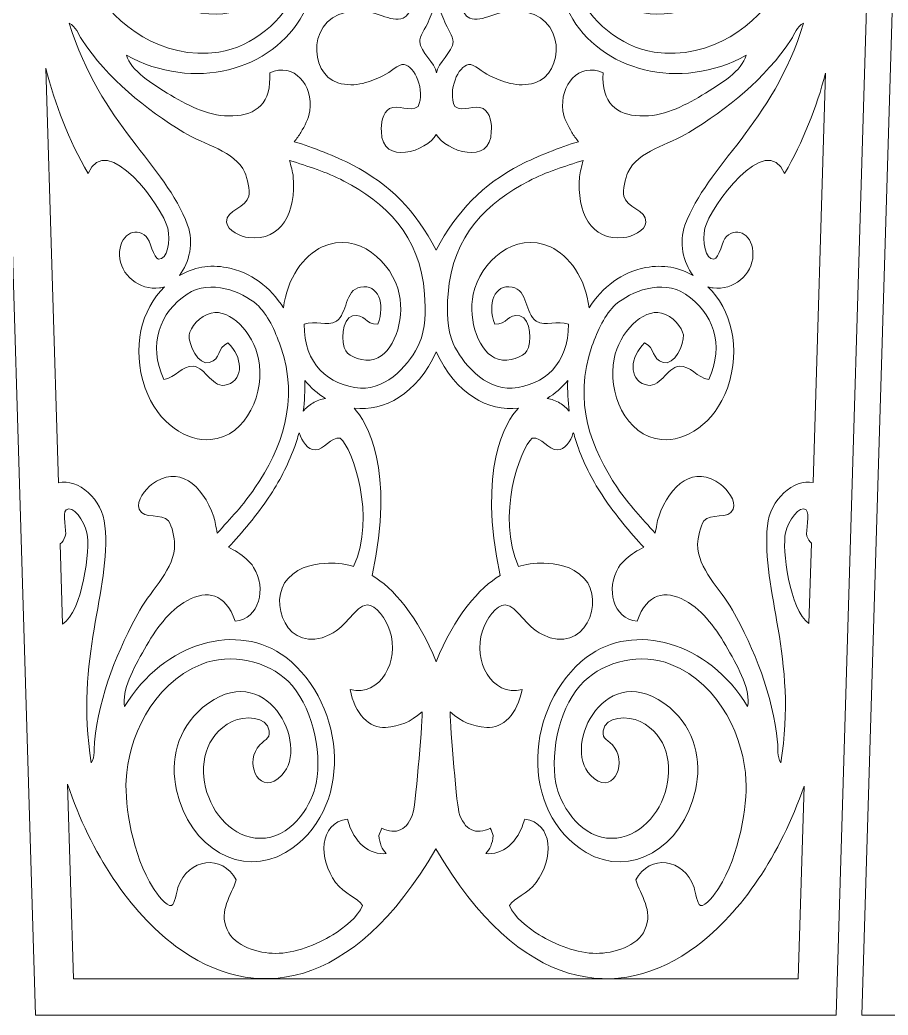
# Model space of a CAD drawing. Header units: millimetres. Extents: x -450 to 450, y -635 to 635.
# Drawn here: x -300.5 to -233.4, y 430.1 to 507 of the extents above; entities that cross this region are included whole.
import ezdxf

# ---------------------------------------------------------------- set-up
doc = ezdxf.new("R2010")
doc.units = ezdxf.units.MM
doc.header["$MEASUREMENT"] = 0
doc.layers.add('Camada 1', color=7, linetype='Continuous')

msp = doc.modelspace()

# ---------------------------------------------------------------- linework, layer by layer
at = {"layer": 'Camada 1', "color": 250, "lineweight": 20}
for points, knots in [([(-305.2894, 630.1801), (-305.2894, 630.1801), (-299.2439, 430.1057), (-299.2439, 430.1057), (-299.2439, 430.1057), (-299.2439, 430.1057), (-237.4341, 430.1057), (-237.4341, 430.1057), (-237.4341, 430.1057), (-237.4341, 430.1057), (-231.3886, 630.1801), (-231.3886, 630.1801), (-231.3886, 630.1801), (-231.3886, 630.1801), (-305.2894, 630.1801), (-305.2894, 630.1801)], [0, 0, 0, 0, 0.2, 0.2, 0.2, 0.2, 0.4, 0.4, 0.4, 0.4, 0.6, 0.6, 0.6, 0.6, 1, 1, 1, 1]), ([(-161.5333, 430.1057), (-161.5333, 430.1057), (-167.5788, 630.1801), (-167.5788, 630.1801), (-167.5788, 630.1801), (-167.5788, 630.1801), (-229.3886, 630.1801), (-229.3886, 630.1801), (-229.3886, 630.1801), (-229.3886, 630.1801), (-235.4341, 430.1057), (-235.4341, 430.1057), (-235.4341, 430.1057), (-235.4341, 430.1057), (-161.5333, 430.1057), (-161.5333, 430.1057)], [0, 0, 0, 0, 0.2, 0.2, 0.2, 0.2, 0.4, 0.4, 0.4, 0.4, 0.6, 0.6, 0.6, 0.6, 1, 1, 1, 1]), ([(-294.6612, 509.3272), (-295.6263, 510.9871), (-296.8194, 514.6784), (-296.3786, 517.8454), (-296.3786, 517.8454), (-296.3102, 518.2822), (-296.0139, 519.702), (-295.5579, 519.7457), (-295.5579, 519.7457), (-295.2692, 519.7894), (-294.7448, 519.0685), (-294.4485, 518.8065), (-294.4485, 518.8065), (-292.6475, 517.1902), (-289.8739, 518.3478), (-289.7219, 520.7067), (-289.7219, 520.7067), (-290.611, 521.6022), (-292.1232, 522.039), (-292.1308, 523.7427), (-292.1308, 523.7427), (-292.1232, 525.1842), (-290.5198, 526.6695), (-289.152, 527.3903), (-289.152, 527.3903), (-287.7082, 528.1765), (-285.6185, 528.526), (-284.0379, 528.5041), (-284.0379, 528.5041), (-282.9132, 528.5041), (-281.5074, 528.3295), (-280.7247, 527.7179), (-280.7247, 527.7179), (-280.8691, 526.9971), (-281.7886, 526.189), (-282.085, 525.0095), (-282.085, 525.0095), (-282.6625, 522.6942), (-281.477, 520.1825), (-279.1138, 521.0998), (-279.1138, 521.0998), (-279.5849, 524.3542), (-276.8949, 526.189), (-274.3416, 525.0968), (-274.3416, 525.0968), (-272.5254, 524.3105), (-270.1318, 521.2309), (-269.5846, 519.1996), (-269.5846, 519.1996), (-269.3263, 518.2167), (-269.3947, 516.666), (-269.5922, 515.9452), (-269.5922, 515.9452), (-270.8537, 516.1417), (-272.0543, 516.8626), (-273.2701, 516.3384), (-273.2701, 516.3384), (-274.524, 515.7923), (-275.2307, 514.1323), (-274.7595, 512.2758), (-274.7595, 512.2758), (-272.7002, 514.0232), (-270.1318, 512.2977), (-269.9418, 509.8077), (-269.9418, 509.8077), (-269.8658, 508.9122), (-270.1774, 507.3833), (-270.8613, 507.0994), (-270.8613, 507.0994), (-271.8491, 506.7062), (-272.9666, 507.7827), (-274.5696, 507.6672), (-274.5696, 507.6672), (-278.4225, 507.3897), (-278.1487, 502.7746), (-275.8918, 502.0976), (-275.8918, 502.0976), (-274.5544, 501.6826), (-273.2929, 502.2287), (-272.4191, 502.6437), (-272.4191, 502.6437), (-271.8187, 502.9276), (-271.226, 503.5828), (-270.7777, 503.5173), (-270.7777, 503.5173), (-269.9798, 503.4081), (-269.1363, 501.5079), (-269.7062, 500.2629), (-269.7062, 500.2629), (-270.3673, 499.8261), (-271.2336, 500.4376), (-271.9099, 500.11), (-271.9099, 500.11), (-272.4495, 499.8261), (-272.6014, 498.9087), (-272.533, 498.3408), (-272.533, 498.3408), (-272.5406, 495.6543), (-268.9843, 496.8119), (-268.3004, 498.1224), (-268.3004, 498.1224), (-267.6089, 496.8119), (-264.0526, 495.6543), (-264.0526, 498.3408), (-264.0526, 498.3408), (-263.9918, 498.9087), (-264.1362, 499.8261), (-264.6757, 500.11), (-264.6757, 500.11), (-265.352, 500.4376), (-266.2183, 499.8261), (-266.8718, 500.2629), (-266.8718, 500.2629), (-267.4417, 501.5079), (-266.6058, 503.4081), (-265.808, 503.5173), (-265.808, 503.5173), (-265.3596, 503.5828), (-264.7669, 502.9276), (-264.1666, 502.6437), (-264.1666, 502.6437), (-263.2851, 502.2287), (-262.0237, 501.6826), (-260.6863, 502.0976), (-260.6863, 502.0976), (-258.4218, 502.7746), (-258.1555, 507.3897), (-262.0085, 507.6672), (-262.0085, 507.6672), (-263.6115, 507.7827), (-264.7289, 506.7062), (-265.7168, 507.0994), (-265.7168, 507.0994), (-266.4007, 507.3833), (-266.7122, 508.9122), (-266.6438, 509.8077), (-266.6438, 509.8077), (-266.4463, 512.2977), (-263.8702, 514.0232), (-261.8185, 512.2758), (-261.8185, 512.2758), (-261.3474, 514.1323), (-262.0541, 515.7923), (-263.2927, 516.3384), (-263.2927, 516.3384), (-264.5085, 516.8626), (-265.7092, 516.1417), (-266.9858, 515.9452), (-266.9858, 515.9452), (-267.1682, 516.666), (-267.2442, 518.2167), (-266.9706, 519.1996), (-266.9706, 519.1996), (-266.4311, 521.2309), (-264.045, 524.3105), (-262.2212, 525.0968), (-262.2212, 525.0968), (-259.668, 526.189), (-256.978, 524.3542), (-257.4567, 521.0998), (-257.4567, 521.0998), (-255.0858, 520.1825), (-253.9004, 522.6942), (-254.4779, 525.0095), (-254.4779, 525.0095), (-254.7743, 526.189), (-255.6861, 526.9971), (-255.8305, 527.7179), (-255.8305, 527.7179), (-255.0554, 528.3295), (-253.642, 528.5041), (-252.5174, 528.5041), (-252.5174, 528.5041), (-250.9444, 528.526), (-248.8547, 528.1765), (-247.4109, 527.3903), (-247.4109, 527.3903), (-246.043, 526.6695), (-244.4321, 525.1842), (-244.4321, 523.7427), (-244.4321, 523.7427), (-244.4397, 522.039), (-245.9594, 521.6022), (-246.8485, 520.7067), (-246.8485, 520.7067), (-246.6965, 518.3478), (-243.9229, 517.1902), (-242.1144, 518.8065), (-242.1144, 518.8065), (-241.818, 519.0685), (-241.3013, 519.7894), (-241.0049, 519.7457), (-241.0049, 519.7457), (-240.549, 519.702), (-240.2526, 518.2822), (-240.1918, 517.8454), (-240.1918, 517.8454), (-239.7587, 514.6784), (-240.9517, 510.9871), (-241.9168, 509.3272), (-241.9168, 509.3272), (-243.467, 506.6625), (-247.0233, 503.8231), (-251.4763, 504.4783), (-251.4763, 504.4783), (-254.0903, 504.8496), (-256.5144, 506.9464), (-257.4035, 509.1743), (-257.4035, 509.1743), (-258.4218, 511.7297), (-257.7834, 515.29), (-256.2029, 517.365), (-256.2029, 517.365), (-255.3062, 518.5444), (-252.8365, 520.0078), (-250.5264, 519.0467), (-250.5264, 519.0467), (-246.005, 517.1465), (-246.8029, 509.2835), (-251.8714, 509.6549), (-251.8714, 509.6549), (-252.9809, 509.7422), (-254.6755, 510.7032), (-254.3487, 511.7953), (-254.3487, 511.7953), (-254.1283, 512.516), (-253.7104, 512.1447), (-252.8973, 512.516), (-252.8973, 512.516), (-251.4079, 513.215), (-251.4611, 516.0107), (-253.8472, 515.3773), (-253.8472, 515.3773), (-257.0539, 514.5254), (-256.56, 506.4659), (-250.1313, 507.4925), (-250.1313, 507.4925), (-247.4944, 507.9293), (-245.892, 509.7883), (-245.3743, 512.0793), (-245.3743, 512.0793), (-244.3571, 516.581), (-247.3198, 520.8338), (-251.6055, 520.8596), (-251.6055, 520.8596), (-258.1786, 520.8993), (-261.1118, 513.215), (-257.9962, 507.427), (-257.9962, 507.427), (-255.6709, 503.0368), (-249.4702, 501.3768), (-244.3637, 504.2381), (-244.3637, 504.2381), (-244.6904, 503.0368), (-246.2862, 502.032), (-247.7832, 501.1365), (-247.7832, 501.1365), (-249.2726, 500.2629), (-250.8304, 499.4765), (-252.5706, 499.5421), (-252.5706, 499.5421), (-254.3639, 499.6076), (-255.5797, 500.525), (-255.4126, 502.8839), (-255.4126, 502.8839), (-257.2895, 503.7139), (-258.7865, 501.9229), (-258.5205, 499.9352), (-258.5205, 499.9352), (-258.4294, 499.3019), (-258.1178, 498.7776), (-257.8366, 498.2754), (-257.8366, 498.2754), (-257.6923, 498.035), (-257.5023, 497.773), (-257.3275, 497.5545), (-257.3275, 497.5545), (-258.7485, 497.1177), (-260.5292, 496.4246), (-261.8033, 495.7636), (-261.8033, 495.7636), (-264.7389, 494.2406), (-266.6894, 492.2251), (-268.308, 489.1892), (-268.308, 489.1892), (-269.9114, 492.2251), (-271.8615, 494.2416), (-274.7899, 495.7636), (-274.7899, 495.7636), (-276.0637, 496.4256), (-277.8371, 497.1177), (-279.2657, 497.5545), (-279.2657, 497.5545), (-279.091, 497.773), (-278.8934, 498.035), (-278.7566, 498.2754), (-278.7566, 498.2754), (-278.4754, 498.7776), (-278.1563, 499.3019), (-278.0651, 499.9352), (-278.0651, 499.9352), (-277.7915, 501.9229), (-279.2885, 503.7139), (-281.1655, 502.8839), (-281.1655, 502.8839), (-281.0059, 500.525), (-282.2217, 499.6076), (-284.0075, 499.5421), (-284.0075, 499.5421), (-285.7553, 499.4765), (-287.3054, 500.2629), (-288.7948, 501.1365), (-288.7948, 501.1365), (-290.2918, 502.032), (-291.8952, 503.0368), (-292.2144, 504.2381), (-292.2144, 504.2381), (-287.1079, 501.3768), (-280.9147, 503.0368), (-278.5818, 507.427), (-278.5818, 507.427), (-275.4738, 513.215), (-278.3843, 520.8993), (-284.965, 520.8596), (-284.965, 520.8596), (-289.2507, 520.8338), (-292.2086, 516.5823), (-291.1961, 512.0793), (-291.1961, 512.0793), (-290.6813, 509.7896), (-289.076, 507.9293), (-286.4468, 507.4925), (-286.4468, 507.4925), (-280.018, 506.4659), (-279.5241, 514.5254), (-282.7233, 515.3773), (-282.7233, 515.3773), (-285.1093, 516.0107), (-285.1701, 513.215), (-283.6883, 512.516), (-283.6883, 512.516), (-282.8676, 512.1447), (-282.4497, 512.516), (-282.2293, 511.7953), (-282.2293, 511.7953), (-281.9026, 510.7032), (-283.5971, 509.7422), (-284.7066, 509.6549), (-284.7066, 509.6549), (-289.7751, 509.2835), (-290.5654, 517.1465), (-286.044, 519.0467), (-286.044, 519.0467), (-283.7263, 520.0078), (-281.2643, 518.5444), (-280.3676, 517.365), (-280.3676, 517.365), (-278.787, 515.29), (-278.1563, 511.7297), (-279.1821, 509.1743), (-279.1821, 509.1743), (-280.0636, 506.9464), (-282.4877, 504.8496), (-285.1017, 504.4783), (-285.1017, 504.4783), (-289.5547, 503.8231), (-293.1111, 506.6625), (-294.6612, 509.3272)], [0, 0, 0, 0, 0.0107527, 0.0107527, 0.0107527, 0.0107527, 0.0215054, 0.0215054, 0.0215054, 0.0215054, 0.0322581, 0.0322581, 0.0322581, 0.0322581, 0.0430108, 0.0430108, 0.0430108, 0.0430108, 0.0537634, 0.0537634, 0.0537634, 0.0537634, 0.0645161, 0.0645161, 0.0645161, 0.0645161, 0.0752688, 0.0752688, 0.0752688, 0.0752688, 0.0860215, 0.0860215, 0.0860215, 0.0860215, 0.0967742, 0.0967742, 0.0967742, 0.0967742, 0.1075269, 0.1075269, 0.1075269, 0.1075269, 0.1182796, 0.1182796, 0.1182796, 0.1182796, 0.1290323, 0.1290323, 0.1290323, 0.1290323, 0.1397849, 0.1397849, 0.1397849, 0.1397849, 0.1505376, 0.1505376, 0.1505376, 0.1505376, 0.1612903, 0.1612903, 0.1612903, 0.1612903, 0.172043, 0.172043, 0.172043, 0.172043, 0.1827957, 0.1827957, 0.1827957, 0.1827957, 0.1935484, 0.1935484, 0.1935484, 0.1935484, 0.2043011, 0.2043011, 0.2043011, 0.2043011, 0.2150538, 0.2150538, 0.2150538, 0.2150538, 0.2258065, 0.2258065, 0.2258065, 0.2258065, 0.2365591, 0.2365591, 0.2365591, 0.2365591, 0.2473118, 0.2473118, 0.2473118, 0.2473118, 0.2580645, 0.2580645, 0.2580645, 0.2580645, 0.2688172, 0.2688172, 0.2688172, 0.2688172, 0.2795699, 0.2795699, 0.2795699, 0.2795699, 0.2903226, 0.2903226, 0.2903226, 0.2903226, 0.3010753, 0.3010753, 0.3010753, 0.3010753, 0.311828, 0.311828, 0.311828, 0.311828, 0.3225806, 0.3225806, 0.3225806, 0.3225806, 0.3333333, 0.3333333, 0.3333333, 0.3333333, 0.344086, 0.344086, 0.344086, 0.344086, 0.3548387, 0.3548387, 0.3548387, 0.3548387, 0.3655914, 0.3655914, 0.3655914, 0.3655914, 0.3763441, 0.3763441, 0.3763441, 0.3763441, 0.3870968, 0.3870968, 0.3870968, 0.3870968, 0.3978495, 0.3978495, 0.3978495, 0.3978495, 0.4086022, 0.4086022, 0.4086022, 0.4086022, 0.4193548, 0.4193548, 0.4193548, 0.4193548, 0.4301075, 0.4301075, 0.4301075, 0.4301075, 0.4408602, 0.4408602, 0.4408602, 0.4408602, 0.4516129, 0.4516129, 0.4516129, 0.4516129, 0.4623656, 0.4623656, 0.4623656, 0.4623656, 0.4731183, 0.4731183, 0.4731183, 0.4731183, 0.483871, 0.483871, 0.483871, 0.483871, 0.4946237, 0.4946237, 0.4946237, 0.4946237, 0.5053763, 0.5053763, 0.5053763, 0.5053763, 0.516129, 0.516129, 0.516129, 0.516129, 0.5268817, 0.5268817, 0.5268817, 0.5268817, 0.5376344, 0.5376344, 0.5376344, 0.5376344, 0.5483871, 0.5483871, 0.5483871, 0.5483871, 0.5591398, 0.5591398, 0.5591398, 0.5591398, 0.5698925, 0.5698925, 0.5698925, 0.5698925, 0.5806452, 0.5806452, 0.5806452, 0.5806452, 0.5913978, 0.5913978, 0.5913978, 0.5913978, 0.6021505, 0.6021505, 0.6021505, 0.6021505, 0.6129032, 0.6129032, 0.6129032, 0.6129032, 0.6236559, 0.6236559, 0.6236559, 0.6236559, 0.6344086, 0.6344086, 0.6344086, 0.6344086, 0.6451613, 0.6451613, 0.6451613, 0.6451613, 0.655914, 0.655914, 0.655914, 0.655914, 0.6666667, 0.6666667, 0.6666667, 0.6666667, 0.6774194, 0.6774194, 0.6774194, 0.6774194, 0.688172, 0.688172, 0.688172, 0.688172, 0.6989247, 0.6989247, 0.6989247, 0.6989247, 0.7096774, 0.7096774, 0.7096774, 0.7096774, 0.7204301, 0.7204301, 0.7204301, 0.7204301, 0.7311828, 0.7311828, 0.7311828, 0.7311828, 0.7419355, 0.7419355, 0.7419355, 0.7419355, 0.7526882, 0.7526882, 0.7526882, 0.7526882, 0.7634409, 0.7634409, 0.7634409, 0.7634409, 0.7741935, 0.7741935, 0.7741935, 0.7741935, 0.7849462, 0.7849462, 0.7849462, 0.7849462, 0.7956989, 0.7956989, 0.7956989, 0.7956989, 0.8064516, 0.8064516, 0.8064516, 0.8064516, 0.8172043, 0.8172043, 0.8172043, 0.8172043, 0.827957, 0.827957, 0.827957, 0.827957, 0.8387097, 0.8387097, 0.8387097, 0.8387097, 0.8494624, 0.8494624, 0.8494624, 0.8494624, 0.8602151, 0.8602151, 0.8602151, 0.8602151, 0.8709677, 0.8709677, 0.8709677, 0.8709677, 0.8817204, 0.8817204, 0.8817204, 0.8817204, 0.8924731, 0.8924731, 0.8924731, 0.8924731, 0.9032258, 0.9032258, 0.9032258, 0.9032258, 0.9139785, 0.9139785, 0.9139785, 0.9139785, 0.9247312, 0.9247312, 0.9247312, 0.9247312, 0.9354839, 0.9354839, 0.9354839, 0.9354839, 0.9462366, 0.9462366, 0.9462366, 0.9462366, 0.9569892, 0.9569892, 0.9569892, 0.9569892, 0.9677419, 0.9677419, 0.9677419, 0.9677419, 0.9784946, 0.9784946, 0.9784946, 0.9784946, 1, 1, 1, 1]), ([(-269.577, 505.2646), (-269.5922, 505.6796), (-269.1363, 506.3349), (-268.9311, 506.7936), (-268.9311, 506.7936), (-268.7032, 507.2959), (-268.574, 507.7764), (-268.2928, 508.2133), (-268.2928, 508.2133), (-268.0041, 507.7764), (-267.8749, 507.2959), (-267.6469, 506.7936), (-267.6469, 506.7936), (-267.4493, 506.3349), (-266.9858, 505.6796), (-267.001, 505.2646), (-267.001, 505.2646), (-267.0314, 504.522), (-268.2092, 503.6046), (-268.2928, 502.8839), (-268.2928, 502.8839), (-268.3688, 503.6046), (-269.5391, 504.522), (-269.577, 505.2646)], [0, 0, 0, 0, 0.1428571, 0.1428571, 0.1428571, 0.1428571, 0.2857143, 0.2857143, 0.2857143, 0.2857143, 0.4285714, 0.4285714, 0.4285714, 0.4285714, 0.5714286, 0.5714286, 0.5714286, 0.5714286, 0.7142857, 0.7142857, 0.7142857, 0.7142857, 1, 1, 1, 1]), ([(-287.503, 491.1112), (-289.2356, 495.8072), (-294.2357, 498.865), (-296.6446, 506.7062), (-296.6446, 506.7062), (-296.1202, 506.444), (-295.9531, 505.8544), (-295.6795, 505.4394), (-295.6795, 505.4394), (-293.681, 502.4252), (-290.7098, 500.0445), (-287.807, 498.2754), (-287.807, 498.2754), (-286.2416, 497.3143), (-283.8707, 496.8774), (-283.088, 495.1738), (-283.088, 495.1738), (-282.9056, 494.7588), (-282.6701, 493.8197), (-282.7765, 493.3391), (-282.7765, 493.3391), (-282.9512, 492.5091), (-284.5318, 492.2688), (-284.4938, 491.3516), (-284.4938, 491.3516), (-284.4634, 490.6744), (-283.3616, 490.2157), (-282.7917, 490.1503), (-282.7917, 490.1503), (-280.2232, 489.8444), (-279.129, 492.1597), (-279.3493, 494.8462), (-279.3493, 494.8462), (-279.3797, 495.2175), (-279.5393, 495.6762), (-279.6305, 496.113), (-279.6305, 496.113), (-278.1867, 495.6325), (-276.8263, 495.2396), (-275.4359, 494.5186), (-275.4359, 494.5186), (-272.3202, 492.9027), (-269.5239, 490.3686), (-269.2047, 485.7819), (-269.2047, 485.7819), (-269.1135, 484.4713), (-269.1211, 483.0954), (-269.615, 481.9596), (-269.615, 481.9596), (-270.2382, 480.5399), (-272.0467, 478.3775), (-274.1668, 478.5304), (-274.1668, 478.5304), (-276.6517, 478.7271), (-278.521, 480.3869), (-278.5058, 483.4667), (-278.5058, 483.4667), (-277.6548, 483.7943), (-276.7505, 483.2265), (-276.0134, 483.7069), (-276.0134, 483.7069), (-275.1471, 484.2748), (-275.3979, 486.1095), (-274.144, 486.3279), (-274.144, 486.3279), (-272.7914, 486.59), (-272.2139, 485.0174), (-272.8142, 483.4667), (-272.8142, 483.4667), (-273.7869, 483.4011), (-273.8097, 484.3404), (-274.7671, 484.1), (-274.7671, 484.1), (-275.6334, 483.9035), (-275.6562, 481.9815), (-275.2915, 481.3917), (-275.2915, 481.3917), (-275.0255, 480.9549), (-273.9313, 480.4962), (-273.0802, 480.7583), (-273.0802, 480.7583), (-271.6136, 481.1952), (-270.7169, 483.7287), (-271.1576, 485.7819), (-271.1576, 485.7819), (-271.6972, 488.25), (-274.3416, 490.6962), (-277.1152, 489.4294), (-277.1152, 489.4294), (-278.5134, 488.796), (-279.8585, 487.005), (-280.094, 484.7117), (-280.094, 484.7117), (-281.1199, 486.3279), (-282.6105, 487.4779), (-284.4786, 487.835), (-284.4786, 487.835), (-285.8095, 488.0895), (-287.0699, 487.835), (-288.1337, 487.2235), (-288.1337, 487.2235), (-287.3586, 488.2281), (-287.0167, 489.7789), (-287.503, 491.1112)], [0, 0, 0, 0, 0.037037, 0.037037, 0.037037, 0.037037, 0.0740741, 0.0740741, 0.0740741, 0.0740741, 0.1111111, 0.1111111, 0.1111111, 0.1111111, 0.1481481, 0.1481481, 0.1481481, 0.1481481, 0.1851852, 0.1851852, 0.1851852, 0.1851852, 0.2222222, 0.2222222, 0.2222222, 0.2222222, 0.2592593, 0.2592593, 0.2592593, 0.2592593, 0.2962963, 0.2962963, 0.2962963, 0.2962963, 0.3333333, 0.3333333, 0.3333333, 0.3333333, 0.3703704, 0.3703704, 0.3703704, 0.3703704, 0.4074074, 0.4074074, 0.4074074, 0.4074074, 0.4444444, 0.4444444, 0.4444444, 0.4444444, 0.4814815, 0.4814815, 0.4814815, 0.4814815, 0.5185185, 0.5185185, 0.5185185, 0.5185185, 0.5555556, 0.5555556, 0.5555556, 0.5555556, 0.5925926, 0.5925926, 0.5925926, 0.5925926, 0.6296296, 0.6296296, 0.6296296, 0.6296296, 0.6666667, 0.6666667, 0.6666667, 0.6666667, 0.7037037, 0.7037037, 0.7037037, 0.7037037, 0.7407407, 0.7407407, 0.7407407, 0.7407407, 0.7777778, 0.7777778, 0.7777778, 0.7777778, 0.8148148, 0.8148148, 0.8148148, 0.8148148, 0.8518519, 0.8518519, 0.8518519, 0.8518519, 0.8888889, 0.8888889, 0.8888889, 0.8888889, 0.9259259, 0.9259259, 0.9259259, 0.9259259, 1, 1, 1, 1]), ([(-262.4416, 478.5304), (-264.5617, 478.3775), (-266.3703, 480.5399), (-266.9858, 481.9596), (-266.9858, 481.9596), (-267.4797, 483.0954), (-267.4873, 484.4713), (-267.3961, 485.7819), (-267.3961, 485.7819), (-267.077, 490.3686), (-264.2731, 492.9027), (-261.1574, 494.5186), (-261.1574, 494.5186), (-259.767, 495.2396), (-258.4066, 495.6325), (-256.9628, 496.113), (-256.9628, 496.113), (-257.0539, 495.6762), (-257.2135, 495.2175), (-257.2439, 494.8462), (-257.2439, 494.8462), (-257.4643, 492.1597), (-256.3776, 489.8444), (-253.8092, 490.1503), (-253.8092, 490.1503), (-253.2469, 490.2157), (-252.1374, 490.6744), (-252.107, 491.3516), (-252.107, 491.3516), (-252.0614, 492.2688), (-253.642, 492.5091), (-253.8244, 493.3391), (-253.8244, 493.3391), (-253.9232, 493.8197), (-253.6952, 494.7588), (-253.5052, 495.1738), (-253.5052, 495.1738), (-252.7225, 496.8774), (-250.3441, 497.3143), (-248.7863, 498.2754), (-248.7863, 498.2754), (-245.8759, 500.0445), (-242.8971, 502.4252), (-240.8985, 505.4394), (-240.8985, 505.4394), (-240.625, 505.8544), (-240.4578, 506.444), (-239.9335, 506.7062), (-239.9335, 506.7062), (-242.3499, 498.865), (-247.3577, 495.8072), (-249.0978, 491.1112), (-249.0978, 491.1112), (-249.5842, 489.7789), (-249.2422, 488.2281), (-248.4671, 487.2235), (-248.4671, 487.2235), (-249.531, 487.835), (-250.7987, 488.0886), (-252.1222, 487.835), (-252.1222, 487.835), (-253.9903, 487.4771), (-255.4734, 486.3279), (-256.5068, 484.7117), (-256.5068, 484.7117), (-256.7424, 487.005), (-258.0874, 488.796), (-259.4856, 489.4294), (-259.4856, 489.4294), (-262.2668, 490.6962), (-264.9113, 488.25), (-265.4432, 485.7819), (-265.4432, 485.7819), (-265.8839, 483.7287), (-264.9873, 481.1952), (-263.5283, 480.7583), (-263.5283, 480.7583), (-262.6696, 480.4962), (-261.5829, 480.9549), (-261.3094, 481.3917), (-261.3094, 481.3917), (-260.9446, 481.9815), (-260.9674, 483.9035), (-261.8413, 484.1), (-261.8413, 484.1), (-262.7912, 484.3404), (-262.814, 483.4011), (-263.7866, 483.4667), (-263.7866, 483.4667), (-264.3794, 485.0174), (-263.8094, 486.59), (-262.4492, 486.3279), (-262.4492, 486.3279), (-261.203, 486.1095), (-261.4613, 484.2748), (-260.5875, 483.7069), (-260.5875, 483.7069), (-259.8504, 483.2265), (-258.9537, 483.7943), (-258.095, 483.4667), (-258.095, 483.4667), (-258.0874, 480.3869), (-259.9568, 478.7271), (-262.4416, 478.5304)], [0, 0, 0, 0, 0.037037, 0.037037, 0.037037, 0.037037, 0.0740741, 0.0740741, 0.0740741, 0.0740741, 0.1111111, 0.1111111, 0.1111111, 0.1111111, 0.1481481, 0.1481481, 0.1481481, 0.1481481, 0.1851852, 0.1851852, 0.1851852, 0.1851852, 0.2222222, 0.2222222, 0.2222222, 0.2222222, 0.2592593, 0.2592593, 0.2592593, 0.2592593, 0.2962963, 0.2962963, 0.2962963, 0.2962963, 0.3333333, 0.3333333, 0.3333333, 0.3333333, 0.3703704, 0.3703704, 0.3703704, 0.3703704, 0.4074074, 0.4074074, 0.4074074, 0.4074074, 0.4444444, 0.4444444, 0.4444444, 0.4444444, 0.4814815, 0.4814815, 0.4814815, 0.4814815, 0.5185185, 0.5185185, 0.5185185, 0.5185185, 0.5555556, 0.5555556, 0.5555556, 0.5555556, 0.5925926, 0.5925926, 0.5925926, 0.5925926, 0.6296296, 0.6296296, 0.6296296, 0.6296296, 0.6666667, 0.6666667, 0.6666667, 0.6666667, 0.7037037, 0.7037037, 0.7037037, 0.7037037, 0.7407407, 0.7407407, 0.7407407, 0.7407407, 0.7777778, 0.7777778, 0.7777778, 0.7777778, 0.8148148, 0.8148148, 0.8148148, 0.8148148, 0.8518519, 0.8518519, 0.8518519, 0.8518519, 0.8888889, 0.8888889, 0.8888889, 0.8888889, 0.9259259, 0.9259259, 0.9259259, 0.9259259, 1, 1, 1, 1]), ([(-297.4849, 471.2188), (-297.4849, 471.2188), (-298.452, 503.2275), (-298.452, 503.2275), (-298.452, 503.2275), (-297.756, 500.4466), (-296.6761, 497.6887), (-295.1932, 495.0864), (-295.1932, 495.0864), (-293.7874, 498.4937), (-289.3876, 492.4654), (-289.038, 490.871), (-289.038, 490.871), (-288.8328, 489.9318), (-289.0684, 488.3811), (-289.7447, 488.4903), (-289.7447, 488.4903), (-290.1475, 488.5339), (-290.4058, 489.9755), (-290.7022, 490.2376), (-290.7022, 490.2376), (-291.5837, 491.0238), (-292.7919, 490.3468), (-292.7615, 488.796), (-292.7615, 488.796), (-292.7311, 487.2672), (-291.2113, 486.044), (-289.6839, 486.2624), (-289.6839, 486.2624), (-289.5395, 486.2842), (-289.4028, 486.3061), (-289.2812, 486.3498), (-289.2812, 486.3498), (-291.0517, 484.6243), (-291.8724, 481.6538), (-290.7858, 478.5304), (-290.7858, 478.5304), (-289.8207, 475.7566), (-287.4726, 474.3805), (-285.7325, 474.5553), (-285.7325, 474.5553), (-282.86, 474.7955), (-281.5226, 478.2902), (-282.0318, 480.7802), (-282.0318, 480.7802), (-282.4421, 482.8332), (-284.2355, 484.668), (-285.6869, 484.3185), (-285.6869, 484.3185), (-286.5455, 484.1219), (-287.3206, 483.1828), (-287.3814, 482.6367), (-287.3814, 482.6367), (-287.465, 481.9378), (-286.6671, 480.2341), (-285.8236, 480.4962), (-285.8236, 480.4962), (-284.9118, 480.7583), (-285.2613, 481.6102), (-284.3874, 482.0252), (-284.3874, 482.0252), (-283.2628, 480.933), (-283.1336, 479.2512), (-284.4178, 478.7925), (-284.4178, 478.7925), (-285.5805, 478.3994), (-286.0972, 480.1467), (-287.0775, 480.2123), (-287.0775, 480.2123), (-287.9058, 480.2778), (-288.4681, 479.3167), (-289.342, 479.1858), (-289.342, 479.1858), (-290.6034, 481.9159), (-289.6535, 484.3622), (-287.541, 485.7819), (-287.541, 485.7819), (-285.7325, 486.9831), (-283.2856, 485.9566), (-282.1761, 484.9956), (-282.1761, 484.9956), (-281.3023, 484.2093), (-280.7703, 482.9861), (-280.3296, 481.763), (-280.3296, 481.763), (-278.8326, 477.4821), (-280.2794, 473.8151), (-282.3053, 470.8203), (-282.3053, 470.8203), (-283.2049, 469.4905), (-284.1975, 468.4615), (-285.2157, 467.3257), (-285.2157, 467.3257), (-285.3221, 467.7626), (-285.3601, 468.243), (-285.4893, 468.5925), (-285.4893, 468.5925), (-286.3708, 471.1043), (-288.2249, 472.6332), (-290.2918, 471.0824), (-290.2918, 471.0824), (-290.7478, 470.7548), (-291.4849, 469.7938), (-291.2493, 469.1822), (-291.2493, 469.1822), (-290.9074, 468.3304), (-289.4787, 468.9202), (-288.9848, 468.2648), (-288.9848, 468.2648), (-288.6961, 467.8717), (-288.5213, 466.9326), (-288.5061, 466.4739), (-288.5061, 466.4739), (-288.4757, 464.5736), (-290.2766, 463.001), (-291.1961, 461.3847), (-291.1961, 461.3847), (-292.8679, 458.3925), (-294.3193, 454.8322), (-294.6916, 451.1847), (-294.6916, 451.1847), (-294.7448, 450.6824), (-294.6233, 450.0708), (-294.9424, 449.5902), (-294.9424, 449.5902), (-296.257, 457.7153), (-293.3998, 462.87), (-293.8862, 467.8935), (-293.8862, 467.8935), (-294.0861, 469.9467), (-295.9379, 471.5751), (-297.4849, 471.2188)], [0, 0, 0, 0, 0.0294118, 0.0294118, 0.0294118, 0.0294118, 0.0588235, 0.0588235, 0.0588235, 0.0588235, 0.0882353, 0.0882353, 0.0882353, 0.0882353, 0.1176471, 0.1176471, 0.1176471, 0.1176471, 0.1470588, 0.1470588, 0.1470588, 0.1470588, 0.1764706, 0.1764706, 0.1764706, 0.1764706, 0.2058824, 0.2058824, 0.2058824, 0.2058824, 0.2352941, 0.2352941, 0.2352941, 0.2352941, 0.2647059, 0.2647059, 0.2647059, 0.2647059, 0.2941176, 0.2941176, 0.2941176, 0.2941176, 0.3235294, 0.3235294, 0.3235294, 0.3235294, 0.3529412, 0.3529412, 0.3529412, 0.3529412, 0.3823529, 0.3823529, 0.3823529, 0.3823529, 0.4117647, 0.4117647, 0.4117647, 0.4117647, 0.4411765, 0.4411765, 0.4411765, 0.4411765, 0.4705882, 0.4705882, 0.4705882, 0.4705882, 0.5, 0.5, 0.5, 0.5, 0.5294118, 0.5294118, 0.5294118, 0.5294118, 0.5588235, 0.5588235, 0.5588235, 0.5588235, 0.5882353, 0.5882353, 0.5882353, 0.5882353, 0.6176471, 0.6176471, 0.6176471, 0.6176471, 0.6470588, 0.6470588, 0.6470588, 0.6470588, 0.6764706, 0.6764706, 0.6764706, 0.6764706, 0.7058824, 0.7058824, 0.7058824, 0.7058824, 0.7352941, 0.7352941, 0.7352941, 0.7352941, 0.7647059, 0.7647059, 0.7647059, 0.7647059, 0.7941176, 0.7941176, 0.7941176, 0.7941176, 0.8235294, 0.8235294, 0.8235294, 0.8235294, 0.8529412, 0.8529412, 0.8529412, 0.8529412, 0.8823529, 0.8823529, 0.8823529, 0.8823529, 0.9117647, 0.9117647, 0.9117647, 0.9117647, 0.9411765, 0.9411765, 0.9411765, 0.9411765, 1, 1, 1, 1]), ([(-256.2788, 481.763), (-255.8305, 482.9861), (-255.2986, 484.2093), (-254.4247, 484.9956), (-254.4247, 484.9956), (-253.3153, 485.9566), (-250.8684, 486.9831), (-249.0598, 485.7819), (-249.0598, 485.7819), (-246.9473, 484.3622), (-245.9974, 481.9159), (-247.2665, 479.1858), (-247.2665, 479.1858), (-248.148, 479.3167), (-248.6951, 480.2778), (-249.531, 480.2123), (-249.531, 480.2123), (-250.5036, 480.1467), (-251.028, 478.3994), (-252.183, 478.7925), (-252.183, 478.7925), (-253.4672, 479.2512), (-253.3456, 480.933), (-252.2134, 482.0252), (-252.2134, 482.0252), (-251.3471, 481.6102), (-251.6967, 480.7583), (-250.7772, 480.4962), (-250.7772, 480.4962), (-249.9337, 480.2341), (-249.1358, 481.9378), (-249.2194, 482.6367), (-249.2194, 482.6367), (-249.2878, 483.1828), (-250.0553, 484.1219), (-250.914, 484.3185), (-250.914, 484.3185), (-252.3654, 484.668), (-254.1587, 482.8332), (-254.5691, 480.7802), (-254.5691, 480.7802), (-255.0782, 478.2902), (-253.7484, 474.7955), (-250.876, 474.5553), (-250.876, 474.5553), (-249.1358, 474.3805), (-246.7877, 475.7566), (-245.8227, 478.5304), (-245.8227, 478.5304), (-244.736, 481.6538), (-245.5491, 484.6243), (-247.3197, 486.3498), (-247.3197, 486.3498), (-247.1905, 486.3061), (-247.0537, 486.2842), (-246.9169, 486.2624), (-246.9169, 486.2624), (-245.3895, 486.044), (-243.8773, 487.2672), (-243.8469, 488.796), (-243.8469, 488.796), (-243.8089, 490.3468), (-245.0096, 491.0238), (-245.8987, 490.2376), (-245.8987, 490.2376), (-246.195, 489.9755), (-246.4534, 488.5339), (-246.8561, 488.4903), (-246.8561, 488.4903), (-247.5324, 488.3811), (-247.768, 489.9318), (-247.5552, 490.871), (-247.5552, 490.871), (-247.2057, 492.4654), (-242.7983, 498.4937), (-241.4001, 495.0864), (-241.4001, 495.0864), (-239.9844, 497.5706), (-238.9371, 500.1965), (-238.2374, 502.849), (-238.2374, 502.849), (-238.2374, 502.849), (-239.1928, 471.2308), (-239.1928, 471.2308), (-239.1928, 471.2308), (-240.7167, 471.5349), (-242.5323, 469.9215), (-242.7299, 467.8935), (-242.7299, 467.8935), (-243.2238, 462.87), (-240.3666, 457.7153), (-241.6964, 449.5902), (-241.6964, 449.5902), (-242.008, 450.0708), (-241.9016, 450.6824), (-241.9472, 451.1847), (-241.9472, 451.1847), (-242.3043, 454.8322), (-243.7557, 458.3925), (-245.4275, 461.3847), (-245.4275, 461.3847), (-246.3394, 463.001), (-248.148, 464.5736), (-248.1176, 466.4739), (-248.1176, 466.4739), (-248.1024, 466.9326), (-247.92, 467.8717), (-247.6312, 468.2648), (-247.6312, 468.2648), (-247.1373, 468.9202), (-245.7163, 468.3304), (-245.3667, 469.1822), (-245.3667, 469.1822), (-245.116, 469.7938), (-245.8683, 470.7548), (-246.3242, 471.0824), (-246.3242, 471.0824), (-248.3835, 472.6332), (-250.2453, 471.1043), (-251.1267, 468.5925), (-251.1267, 468.5925), (-251.2559, 468.243), (-251.2939, 467.7626), (-251.4003, 467.3257), (-251.4003, 467.3257), (-252.4186, 468.4615), (-253.4126, 469.4893), (-254.3107, 470.8203), (-254.3107, 470.8203), (-256.3305, 473.8138), (-257.7758, 477.4821), (-256.2788, 481.763)], [0, 0, 0, 0, 0.0294118, 0.0294118, 0.0294118, 0.0294118, 0.0588235, 0.0588235, 0.0588235, 0.0588235, 0.0882353, 0.0882353, 0.0882353, 0.0882353, 0.1176471, 0.1176471, 0.1176471, 0.1176471, 0.1470588, 0.1470588, 0.1470588, 0.1470588, 0.1764706, 0.1764706, 0.1764706, 0.1764706, 0.2058824, 0.2058824, 0.2058824, 0.2058824, 0.2352941, 0.2352941, 0.2352941, 0.2352941, 0.2647059, 0.2647059, 0.2647059, 0.2647059, 0.2941176, 0.2941176, 0.2941176, 0.2941176, 0.3235294, 0.3235294, 0.3235294, 0.3235294, 0.3529412, 0.3529412, 0.3529412, 0.3529412, 0.3823529, 0.3823529, 0.3823529, 0.3823529, 0.4117647, 0.4117647, 0.4117647, 0.4117647, 0.4411765, 0.4411765, 0.4411765, 0.4411765, 0.4705882, 0.4705882, 0.4705882, 0.4705882, 0.5, 0.5, 0.5, 0.5, 0.5294118, 0.5294118, 0.5294118, 0.5294118, 0.5588235, 0.5588235, 0.5588235, 0.5588235, 0.5882353, 0.5882353, 0.5882353, 0.5882353, 0.6176471, 0.6176471, 0.6176471, 0.6176471, 0.6470588, 0.6470588, 0.6470588, 0.6470588, 0.6764706, 0.6764706, 0.6764706, 0.6764706, 0.7058824, 0.7058824, 0.7058824, 0.7058824, 0.7352941, 0.7352941, 0.7352941, 0.7352941, 0.7647059, 0.7647059, 0.7647059, 0.7647059, 0.7941176, 0.7941176, 0.7941176, 0.7941176, 0.8235294, 0.8235294, 0.8235294, 0.8235294, 0.8529412, 0.8529412, 0.8529412, 0.8529412, 0.8823529, 0.8823529, 0.8823529, 0.8823529, 0.9117647, 0.9117647, 0.9117647, 0.9117647, 0.9411765, 0.9411765, 0.9411765, 0.9411765, 1, 1, 1, 1]), ([(-273.2549, 464.0495), (-271.4768, 472.2837), (-273.6501, 475.9095), (-274.6532, 476.9797), (-274.6532, 476.9797), (-272.3279, 476.7176), (-269.805, 478.0281), (-268.308, 481.3262), (-268.308, 481.3262), (-266.8034, 478.0281), (-264.2806, 476.7176), (-261.9629, 476.9797), (-261.9629, 476.9797), (-262.9583, 475.9095), (-265.1316, 472.2837), (-263.3687, 464.0495), (-263.3687, 464.0495), (-264.9265, 463.1758), (-266.9554, 460.8388), (-268.3156, 457.3877), (-268.3156, 457.3877), (-269.6682, 460.8388), (-271.6972, 463.1758), (-273.2549, 464.0495)], [0, 0, 0, 0, 0.1428571, 0.1428571, 0.1428571, 0.1428571, 0.2857143, 0.2857143, 0.2857143, 0.2857143, 0.4285714, 0.4285714, 0.4285714, 0.4285714, 0.5714286, 0.5714286, 0.5714286, 0.5714286, 0.7142857, 0.7142857, 0.7142857, 0.7142857, 1, 1, 1, 1]), ([(-276.8645, 477.7223), (-277.2064, 477.6786), (-277.5417, 477.5493), (-277.8371, 477.3729), (-277.8371, 477.3729), (-278.1267, 477.1999), (-278.3767, 476.9797), (-278.5742, 476.7395), (-278.5742, 476.7395), (-278.4678, 477.5258), (-278.4298, 478.3339), (-278.4602, 479.1202), (-278.4602, 479.1202), (-277.9967, 478.5523), (-277.4496, 478.0936), (-276.8645, 477.7223)], [0, 0, 0, 0, 0.2, 0.2, 0.2, 0.2, 0.4, 0.4, 0.4, 0.4, 0.6, 0.6, 0.6, 0.6, 1, 1, 1, 1]), ([(-258.7637, 477.3729), (-259.0592, 477.5493), (-259.402, 477.6786), (-259.7516, 477.7223), (-259.7516, 477.7223), (-259.1513, 478.0936), (-258.6117, 478.5523), (-258.1482, 479.1202), (-258.1482, 479.1202), (-258.1786, 478.3339), (-258.1406, 477.5258), (-258.0342, 476.7395), (-258.0342, 476.7395), (-258.2318, 476.9797), (-258.4742, 477.2), (-258.7637, 477.3729)], [0, 0, 0, 0, 0.2, 0.2, 0.2, 0.2, 0.4, 0.4, 0.4, 0.4, 0.6, 0.6, 0.6, 0.6, 1, 1, 1, 1]), ([(-284.3494, 466.2336), (-283.316, 467.3257), (-282.0952, 468.8132), (-281.2719, 470.034), (-281.2719, 470.034), (-280.4159, 471.3031), (-279.7723, 472.5666), (-279.2809, 473.8782), (-279.2809, 473.8782), (-279.1341, 474.2701), (-279.0074, 474.6864), (-278.901, 475.0795), (-278.901, 475.0795), (-278.8858, 475.0577), (-278.8706, 475.0358), (-278.863, 475.014), (-278.863, 475.014), (-278.7034, 474.4679), (-278.2171, 473.7253), (-277.6548, 473.7471), (-277.6548, 473.7471), (-276.9556, 473.769), (-276.4541, 474.7518), (-275.717, 474.6645), (-275.717, 474.6645), (-274.7595, 473.8345), (-272.9282, 468.6144), (-274.6836, 464.7484), (-274.6836, 464.7484), (-275.0787, 464.9013), (-276.0134, 465.0541), (-276.6137, 465.0104), (-276.6137, 465.0104), (-277.5256, 464.9667), (-278.787, 464.8358), (-279.7521, 463.831), (-279.7521, 463.831), (-281.3782, 462.1056), (-279.8176, 457.8585), (-276.5149, 459.4845), (-276.5149, 459.4845), (-275.1595, 460.1518), (-274.6228, 461.6687), (-273.6501, 461.7779), (-273.6501, 461.7779), (-272.9814, 461.8434), (-272.1531, 460.6203), (-271.8795, 459.7903), (-271.8795, 459.7903), (-271.1272, 457.4533), (-272.6014, 454.6794), (-274.9419, 455.2472), (-274.9419, 455.2472), (-274.6304, 453.3689), (-273.4297, 452.2113), (-272.2215, 452.3205), (-272.2215, 452.3205), (-271.036, 452.4296), (-270.3673, 452.7137), (-269.3871, 453.5218), (-269.3871, 453.5218), (-269.3339, 453.3689), (-269.8658, 446.6634), (-270.0862, 445.768), (-270.0862, 445.768), (-270.4813, 444.3919), (-271.4388, 443.9769), (-272.5102, 444.5449), (-272.5102, 444.5449), (-272.5102, 444.5449), (-272.7306, 443.9769), (-272.7306, 443.9769), (-272.7306, 443.9769), (-272.6926, 443.3654), (-272.4799, 442.8849), (-272.1683, 442.5791), (-272.1683, 442.5791), (-273.4297, 442.4699), (-274.6608, 443.3436), (-275.1623, 445.2438), (-275.1623, 445.2438), (-277.404, 444.938), (-277.3964, 442.1423), (-276.0742, 440.3512), (-276.0742, 440.3512), (-275.3903, 439.4339), (-274.3644, 439.1499), (-273.992, 438.582), (-273.992, 438.582), (-274.3644, 437.6648), (-275.4207, 436.8348), (-276.2945, 436.3105), (-276.2945, 436.3105), (-277.5256, 435.5461), (-279.2885, 434.869), (-280.7095, 434.869), (-280.7095, 434.869), (-282.0546, 434.869), (-283.8859, 435.415), (-284.4558, 436.7037), (-284.4558, 436.7037), (-285.1245, 438.2107), (-284.1139, 439.3247), (-283.7567, 440.5479), (-283.7567, 440.5479), (-284.813, 442.5573), (-287.4726, 442.2514), (-288.2477, 439.9581), (-288.2477, 439.9581), (-288.3693, 439.5868), (-288.4909, 438.6913), (-288.7416, 438.582), (-288.7416, 438.582), (-289.114, 438.4292), (-289.9195, 439.5212), (-290.1475, 439.8925), (-290.1475, 439.8925), (-291.7888, 442.4699), (-292.3512, 446.314), (-292.2524, 448.2361), (-292.2524, 448.2361), (-292.1004, 451.3594), (-290.3678, 455.5968), (-286.4468, 457.1912), (-286.4468, 457.1912), (-284.1443, 458.1303), (-281.3327, 457.4314), (-279.7445, 455.8807), (-279.7445, 455.8807), (-277.9283, 454.1115), (-277.0924, 450.6168), (-277.5788, 447.9958), (-277.5788, 447.9958), (-277.8523, 446.5106), (-279.2733, 444.0206), (-281.4922, 443.7804), (-281.4922, 443.7804), (-285.8312, 443.2999), (-288.3389, 450.6605), (-284.0683, 452.7791), (-284.0683, 452.7791), (-283.1336, 453.2378), (-281.3706, 453.1941), (-281.2187, 452.0583), (-281.2187, 452.0583), (-281.1199, 451.3157), (-281.6062, 451.4687), (-282.1229, 450.7261), (-282.1229, 450.7261), (-283.0576, 449.3937), (-281.9026, 446.9256), (-280.2308, 448.6293), (-280.2308, 448.6293), (-277.9815, 450.9444), (-281.477, 457.8901), (-286.348, 453.8494), (-286.348, 453.8494), (-288.3237, 452.1894), (-288.8704, 449.765), (-288.3617, 447.4717), (-288.3617, 447.4717), (-287.3735, 443.0161), (-283.3306, 440.6559), (-279.9344, 442.6664), (-279.9344, 442.6664), (-274.6603, 445.7885), (-275.1699, 454.0678), (-279.9268, 457.7372), (-279.9268, 457.7372), (-283.5668, 460.511), (-289.3496, 458.9603), (-292.3664, 453.9368), (-292.3664, 453.9368), (-292.6095, 455.1599), (-291.7052, 456.8416), (-290.839, 458.3706), (-290.839, 458.3706), (-289.9651, 459.8777), (-288.9924, 461.3192), (-287.5258, 462.1273), (-287.5258, 462.1273), (-286.006, 462.9356), (-284.623, 462.7171), (-283.8251, 460.5329), (-283.8251, 460.5329), (-281.9558, 460.7077), (-281.401, 463.0447), (-282.4041, 464.6828), (-282.4041, 464.6828), (-282.7233, 465.2071), (-283.1944, 465.5128), (-283.6351, 465.8404), (-283.6351, 465.8404), (-283.8479, 465.9933), (-284.1063, 466.1026), (-284.3494, 466.2336)], [0, 0, 0, 0, 0.02, 0.02, 0.02, 0.02, 0.04, 0.04, 0.04, 0.04, 0.06, 0.06, 0.06, 0.06, 0.08, 0.08, 0.08, 0.08, 0.1, 0.1, 0.1, 0.1, 0.12, 0.12, 0.12, 0.12, 0.14, 0.14, 0.14, 0.14, 0.16, 0.16, 0.16, 0.16, 0.18, 0.18, 0.18, 0.18, 0.2, 0.2, 0.2, 0.2, 0.22, 0.22, 0.22, 0.22, 0.24, 0.24, 0.24, 0.24, 0.26, 0.26, 0.26, 0.26, 0.28, 0.28, 0.28, 0.28, 0.3, 0.3, 0.3, 0.3, 0.32, 0.32, 0.32, 0.32, 0.34, 0.34, 0.34, 0.34, 0.36, 0.36, 0.36, 0.36, 0.38, 0.38, 0.38, 0.38, 0.4, 0.4, 0.4, 0.4, 0.42, 0.42, 0.42, 0.42, 0.44, 0.44, 0.44, 0.44, 0.46, 0.46, 0.46, 0.46, 0.48, 0.48, 0.48, 0.48, 0.5, 0.5, 0.5, 0.5, 0.52, 0.52, 0.52, 0.52, 0.54, 0.54, 0.54, 0.54, 0.56, 0.56, 0.56, 0.56, 0.58, 0.58, 0.58, 0.58, 0.6, 0.6, 0.6, 0.6, 0.62, 0.62, 0.62, 0.62, 0.64, 0.64, 0.64, 0.64, 0.66, 0.66, 0.66, 0.66, 0.68, 0.68, 0.68, 0.68, 0.7, 0.7, 0.7, 0.7, 0.72, 0.72, 0.72, 0.72, 0.74, 0.74, 0.74, 0.74, 0.76, 0.76, 0.76, 0.76, 0.78, 0.78, 0.78, 0.78, 0.8, 0.8, 0.8, 0.8, 0.82, 0.82, 0.82, 0.82, 0.84, 0.84, 0.84, 0.84, 0.86, 0.86, 0.86, 0.86, 0.88, 0.88, 0.88, 0.88, 0.9, 0.9, 0.9, 0.9, 0.92, 0.92, 0.92, 0.92, 0.94, 0.94, 0.94, 0.94, 0.96, 0.96, 0.96, 0.96, 1, 1, 1, 1]), ([(-260.0023, 465.0104), (-260.6103, 465.0541), (-261.5373, 464.9013), (-261.9401, 464.7484), (-261.9401, 464.7484), (-263.6878, 468.6144), (-261.8489, 473.8345), (-260.8914, 474.6645), (-260.8914, 474.6645), (-260.1543, 474.7518), (-259.6604, 473.769), (-258.9537, 473.7471), (-258.9537, 473.7471), (-258.3914, 473.7253), (-257.905, 474.4679), (-257.7455, 475.014), (-257.7455, 475.014), (-257.7303, 475.0358), (-257.7151, 475.0577), (-257.7075, 475.0795), (-257.7075, 475.0795), (-257.6011, 474.6864), (-257.4755, 474.2731), (-257.3275, 473.8782), (-257.3275, 473.8782), (-256.8373, 472.5696), (-256.2002, 471.3031), (-255.3442, 470.034), (-255.3442, 470.034), (-254.5209, 468.8132), (-253.3001, 467.3257), (-252.2742, 466.2336), (-252.2742, 466.2336), (-252.5098, 466.1026), (-252.7757, 465.9933), (-252.9885, 465.8404), (-252.9885, 465.8404), (-253.4216, 465.5128), (-253.8928, 465.2071), (-254.2195, 464.6828), (-254.2195, 464.6828), (-255.2226, 463.0447), (-254.6679, 460.7077), (-252.7985, 460.5329), (-252.7985, 460.5329), (-252.0082, 462.7171), (-250.6176, 462.9356), (-249.0978, 462.1273), (-249.0978, 462.1273), (-247.6312, 461.3192), (-246.6586, 459.8777), (-245.7847, 458.3706), (-245.7847, 458.3706), (-244.9184, 456.8416), (-244.0141, 455.1599), (-244.2573, 453.9368), (-244.2573, 453.9368), (-247.2741, 458.9603), (-253.0569, 460.511), (-256.6968, 457.7372), (-256.6968, 457.7372), (-261.4537, 454.0678), (-261.9809, 445.7837), (-256.7196, 442.6664), (-256.7196, 442.6664), (-253.3182, 440.6511), (-249.2777, 443.0174), (-248.2847, 447.4717), (-248.2847, 447.4717), (-247.7732, 449.7663), (-248.3075, 452.1894), (-250.2757, 453.8494), (-250.2757, 453.8494), (-255.1466, 457.8901), (-258.6497, 450.9444), (-256.4004, 448.6293), (-256.4004, 448.6293), (-254.7363, 446.9256), (-253.5812, 449.3937), (-254.5159, 450.7261), (-254.5159, 450.7261), (-255.025, 451.4687), (-255.5114, 451.3157), (-255.4126, 452.0583), (-255.4126, 452.0583), (-255.253, 453.1941), (-253.49, 453.2378), (-252.563, 452.7791), (-252.563, 452.7791), (-248.2923, 450.6605), (-250.8152, 443.2999), (-255.1466, 443.7804), (-255.1466, 443.7804), (-257.3731, 444.0206), (-258.7865, 446.5106), (-259.0601, 447.9958), (-259.0601, 447.9958), (-259.5388, 450.6168), (-258.6953, 454.1115), (-256.8792, 455.8807), (-256.8792, 455.8807), (-255.291, 457.4314), (-252.4794, 458.1303), (-250.1769, 457.1912), (-250.1769, 457.1912), (-246.2558, 455.5968), (-244.5308, 451.3594), (-244.3865, 448.2361), (-244.3865, 448.2361), (-244.2877, 446.314), (-244.8576, 442.4699), (-246.499, 439.8925), (-246.499, 439.8925), (-246.7269, 439.5212), (-247.5324, 438.4292), (-247.9048, 438.582), (-247.9048, 438.582), (-248.1631, 438.6913), (-248.2771, 439.5868), (-248.3987, 439.9581), (-248.3987, 439.9581), (-249.1814, 442.2514), (-251.8335, 442.5573), (-252.8897, 440.5479), (-252.8897, 440.5479), (-252.5326, 439.3247), (-251.5219, 438.2107), (-252.1906, 436.7037), (-252.1906, 436.7037), (-252.7605, 435.415), (-254.5919, 434.869), (-255.9445, 434.869), (-255.9445, 434.869), (-257.3579, 434.869), (-259.1209, 435.5461), (-260.3519, 436.3105), (-260.3519, 436.3105), (-261.2334, 436.8348), (-262.282, 437.6648), (-262.6544, 438.582), (-262.6544, 438.582), (-262.2896, 439.1499), (-261.2562, 439.4339), (-260.5799, 440.3512), (-260.5799, 440.3512), (-259.25, 442.1423), (-259.2348, 444.938), (-261.4765, 445.2438), (-261.4765, 445.2438), (-261.9933, 443.3436), (-263.2243, 442.4699), (-264.4781, 442.5791), (-264.4781, 442.5791), (-264.1666, 442.8849), (-263.9538, 443.3654), (-263.9082, 443.9769), (-263.9082, 443.9769), (-263.9766, 444.1736), (-264.0526, 444.3701), (-264.1286, 444.5449), (-264.1286, 444.5449), (-265.2, 443.9769), (-266.1651, 444.3919), (-266.5527, 445.768), (-266.5527, 445.768), (-266.773, 446.6634), (-267.2898, 453.3689), (-267.2366, 453.5218), (-267.2366, 453.5218), (-266.2715, 452.7137), (-265.5952, 452.4296), (-264.4097, 452.3205), (-264.4097, 452.3205), (-263.2015, 452.2113), (-261.9933, 453.3689), (-261.6817, 455.2472), (-261.6817, 455.2472), (-264.0222, 454.6794), (-265.4964, 457.4533), (-264.7441, 459.7903), (-264.7441, 459.7903), (-264.4705, 460.6203), (-263.6423, 461.8434), (-262.9735, 461.7779), (-262.9735, 461.7779), (-262.0009, 461.6687), (-261.4641, 460.1518), (-260.1087, 459.4845), (-260.1087, 459.4845), (-256.8061, 457.8586), (-255.253, 462.1056), (-256.8792, 463.831), (-256.8792, 463.831), (-257.8366, 464.8358), (-259.0905, 464.9667), (-260.0023, 465.0104)], [0, 0, 0, 0, 0.02, 0.02, 0.02, 0.02, 0.04, 0.04, 0.04, 0.04, 0.06, 0.06, 0.06, 0.06, 0.08, 0.08, 0.08, 0.08, 0.1, 0.1, 0.1, 0.1, 0.12, 0.12, 0.12, 0.12, 0.14, 0.14, 0.14, 0.14, 0.16, 0.16, 0.16, 0.16, 0.18, 0.18, 0.18, 0.18, 0.2, 0.2, 0.2, 0.2, 0.22, 0.22, 0.22, 0.22, 0.24, 0.24, 0.24, 0.24, 0.26, 0.26, 0.26, 0.26, 0.28, 0.28, 0.28, 0.28, 0.3, 0.3, 0.3, 0.3, 0.32, 0.32, 0.32, 0.32, 0.34, 0.34, 0.34, 0.34, 0.36, 0.36, 0.36, 0.36, 0.38, 0.38, 0.38, 0.38, 0.4, 0.4, 0.4, 0.4, 0.42, 0.42, 0.42, 0.42, 0.44, 0.44, 0.44, 0.44, 0.46, 0.46, 0.46, 0.46, 0.48, 0.48, 0.48, 0.48, 0.5, 0.5, 0.5, 0.5, 0.52, 0.52, 0.52, 0.52, 0.54, 0.54, 0.54, 0.54, 0.56, 0.56, 0.56, 0.56, 0.58, 0.58, 0.58, 0.58, 0.6, 0.6, 0.6, 0.6, 0.62, 0.62, 0.62, 0.62, 0.64, 0.64, 0.64, 0.64, 0.66, 0.66, 0.66, 0.66, 0.68, 0.68, 0.68, 0.68, 0.7, 0.7, 0.7, 0.7, 0.72, 0.72, 0.72, 0.72, 0.74, 0.74, 0.74, 0.74, 0.76, 0.76, 0.76, 0.76, 0.78, 0.78, 0.78, 0.78, 0.8, 0.8, 0.8, 0.8, 0.82, 0.82, 0.82, 0.82, 0.84, 0.84, 0.84, 0.84, 0.86, 0.86, 0.86, 0.86, 0.88, 0.88, 0.88, 0.88, 0.9, 0.9, 0.9, 0.9, 0.92, 0.92, 0.92, 0.92, 0.94, 0.94, 0.94, 0.94, 0.96, 0.96, 0.96, 0.96, 1, 1, 1, 1]), ([(-297.155, 460.3015), (-297.155, 460.3015), (-297.342, 466.4912), (-297.342, 466.4912), (-297.342, 466.4912), (-297.1771, 466.6289), (-297.0399, 466.8278), (-296.9485, 467.0854), (-296.9485, 467.0854), (-296.8118, 467.4785), (-297.1993, 468.8765), (-296.8877, 469.1167), (-296.8877, 469.1167), (-296.3558, 469.5535), (-295.4971, 468.2867), (-295.2844, 467.3476), (-295.2844, 467.3476), (-294.9933, 466.1183), (-295.6218, 461.2586), (-297.155, 460.3015)], [0, 0, 0, 0, 0.1666667, 0.1666667, 0.1666667, 0.1666667, 0.3333333, 0.3333333, 0.3333333, 0.3333333, 0.5, 0.5, 0.5, 0.5, 0.6666667, 0.6666667, 0.6666667, 0.6666667, 1, 1, 1, 1]), ([(-239.5219, 460.3384), (-241.0135, 461.375), (-241.6193, 466.1329), (-241.3317, 467.3476), (-241.3317, 467.3476), (-241.1189, 468.2867), (-240.2602, 469.5535), (-239.7359, 469.1167), (-239.7359, 469.1167), (-239.4243, 468.8765), (-239.8043, 467.4785), (-239.6751, 467.0854), (-239.6751, 467.0854), (-239.5921, 466.8597), (-239.4745, 466.6791), (-239.3344, 466.5451), (-239.3344, 466.5451), (-239.3344, 466.5451), (-239.5219, 460.3384), (-239.5219, 460.3384)], [0, 0, 0, 0, 0.1666667, 0.1666667, 0.1666667, 0.1666667, 0.3333333, 0.3333333, 0.3333333, 0.3333333, 0.5, 0.5, 0.5, 0.5, 0.6666667, 0.6666667, 0.6666667, 0.6666667, 1, 1, 1, 1]), ([(-288.4301, 435.4369), (-282.4444, 430.9592), (-274.7975, 431.8548), (-268.3308, 442.9504), (-268.3308, 442.9504), (-261.8565, 431.8548), (-254.1997, 430.9553), (-248.2087, 435.4369), (-248.2087, 435.4369), (-244.7212, 438.0458), (-241.7361, 442.4647), (-239.901, 447.7903), (-239.901, 447.7903), (-239.901, 447.7903), (-240.3508, 432.9057), (-240.3508, 432.9057), (-240.3508, 432.9057), (-240.3508, 432.9057), (-296.3272, 432.9057), (-296.3272, 432.9057), (-296.3272, 432.9057), (-296.3272, 432.9057), (-296.7816, 447.9443), (-296.7816, 447.9443), (-296.7816, 447.9443), (-294.9564, 442.5513), (-291.9539, 438.073), (-288.4301, 435.4369)], [0, 0, 0, 0, 0.125, 0.125, 0.125, 0.125, 0.25, 0.25, 0.25, 0.25, 0.375, 0.375, 0.375, 0.375, 0.5, 0.5, 0.5, 0.5, 0.625, 0.625, 0.625, 0.625, 0.75, 0.75, 0.75, 0.75, 1, 1, 1, 1])]:
    msp.add_open_spline(points, degree=3, knots=knots, dxfattribs=at)

doc.saveas('drawing.dxf')
